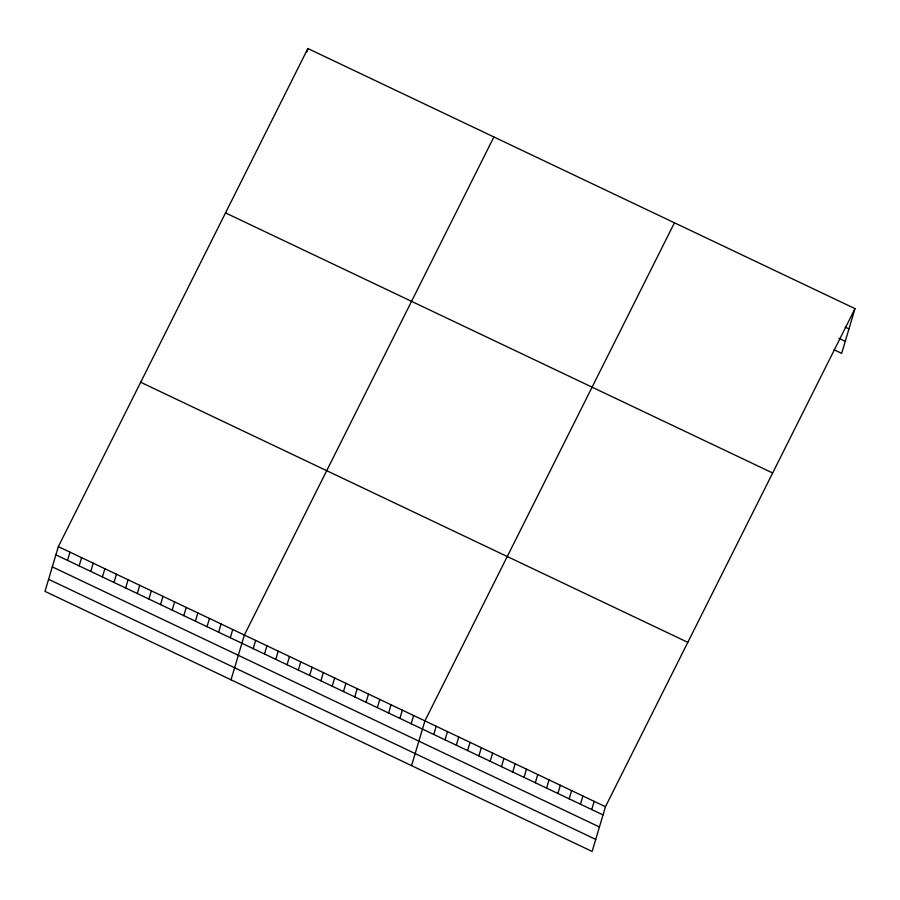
<?xml version="1.0" encoding="UTF-8"?>
<svg xmlns="http://www.w3.org/2000/svg" width="900" height="900" viewBox="0 0 900 900"><rect width="100%" height="100%" fill="white"/><g stroke="black" fill="none" stroke-linecap="round" stroke-linejoin="round"><path stroke-width="1.35" d="M58.343 546.615L45 591.367L592.133 851.467L605.464 806.715L855 308.632L307.868 48.532L58.343 546.615L605.464 806.715M67.511 560.363L69.964 552.15M79.144 565.886L81.596 557.674M90.765 571.421L93.218 563.197M102.397 576.945L104.85 568.733M114.019 582.469L116.471 574.256M125.651 587.992L128.104 579.78M137.273 593.528L139.725 585.315M306.821 52.054L307.868 48.532M148.905 599.051L151.346 590.839M160.526 604.575L162.979 596.363M172.159 610.11L174.6 601.886M183.78 615.634L186.232 607.421M195.412 621.158L197.854 612.945M207.034 626.692L209.486 618.469M218.666 632.216L221.107 624.004M230.287 637.74L232.74 629.528M231.019 679.804L244.361 635.051L493.897 136.969M253.204 648.63L255.645 640.418M264.488 653.996L266.929 645.784M275.771 659.363L278.213 651.15M287.055 664.729L289.496 656.505M298.339 670.095L300.78 661.871M309.623 675.45L312.075 667.238M320.906 680.816L323.359 672.604M332.19 686.183L334.642 677.97M343.474 691.549L345.926 683.336M354.757 696.915L357.21 688.702M366.041 702.281L368.494 694.058M377.325 707.648L379.777 699.424M388.609 713.002L391.061 704.79M399.892 718.369L402.345 710.156M411.176 723.735L413.629 715.523M411.57 765.63L424.912 720.889L674.449 222.806M433.755 734.467L436.196 726.244M445.039 739.834L447.48 731.61M456.322 745.189L458.764 736.976M467.606 750.555L470.048 742.342M478.89 755.921L481.343 747.709M490.174 761.288L492.626 753.075M501.457 766.654L503.91 758.43M512.741 772.02L515.194 763.796M524.025 777.375L526.477 769.163M535.309 782.741L537.761 774.529M546.592 788.107L549.045 779.895M557.876 793.474L560.329 785.261M569.16 798.84L571.613 790.627M580.444 804.206L582.896 795.982M591.739 809.561L594.18 801.349M855 308.632L841.658 353.385L834.143 349.808M845.19 327.116L848.959 328.905M838.98 338.344L845.258 341.325M225.529 212.906L772.65 472.995M140.681 382.252L687.814 642.352M55.89 554.839L603.023 814.928M52.301 566.887L599.423 826.988M48.589 579.308L595.721 839.408"/></g></svg>
